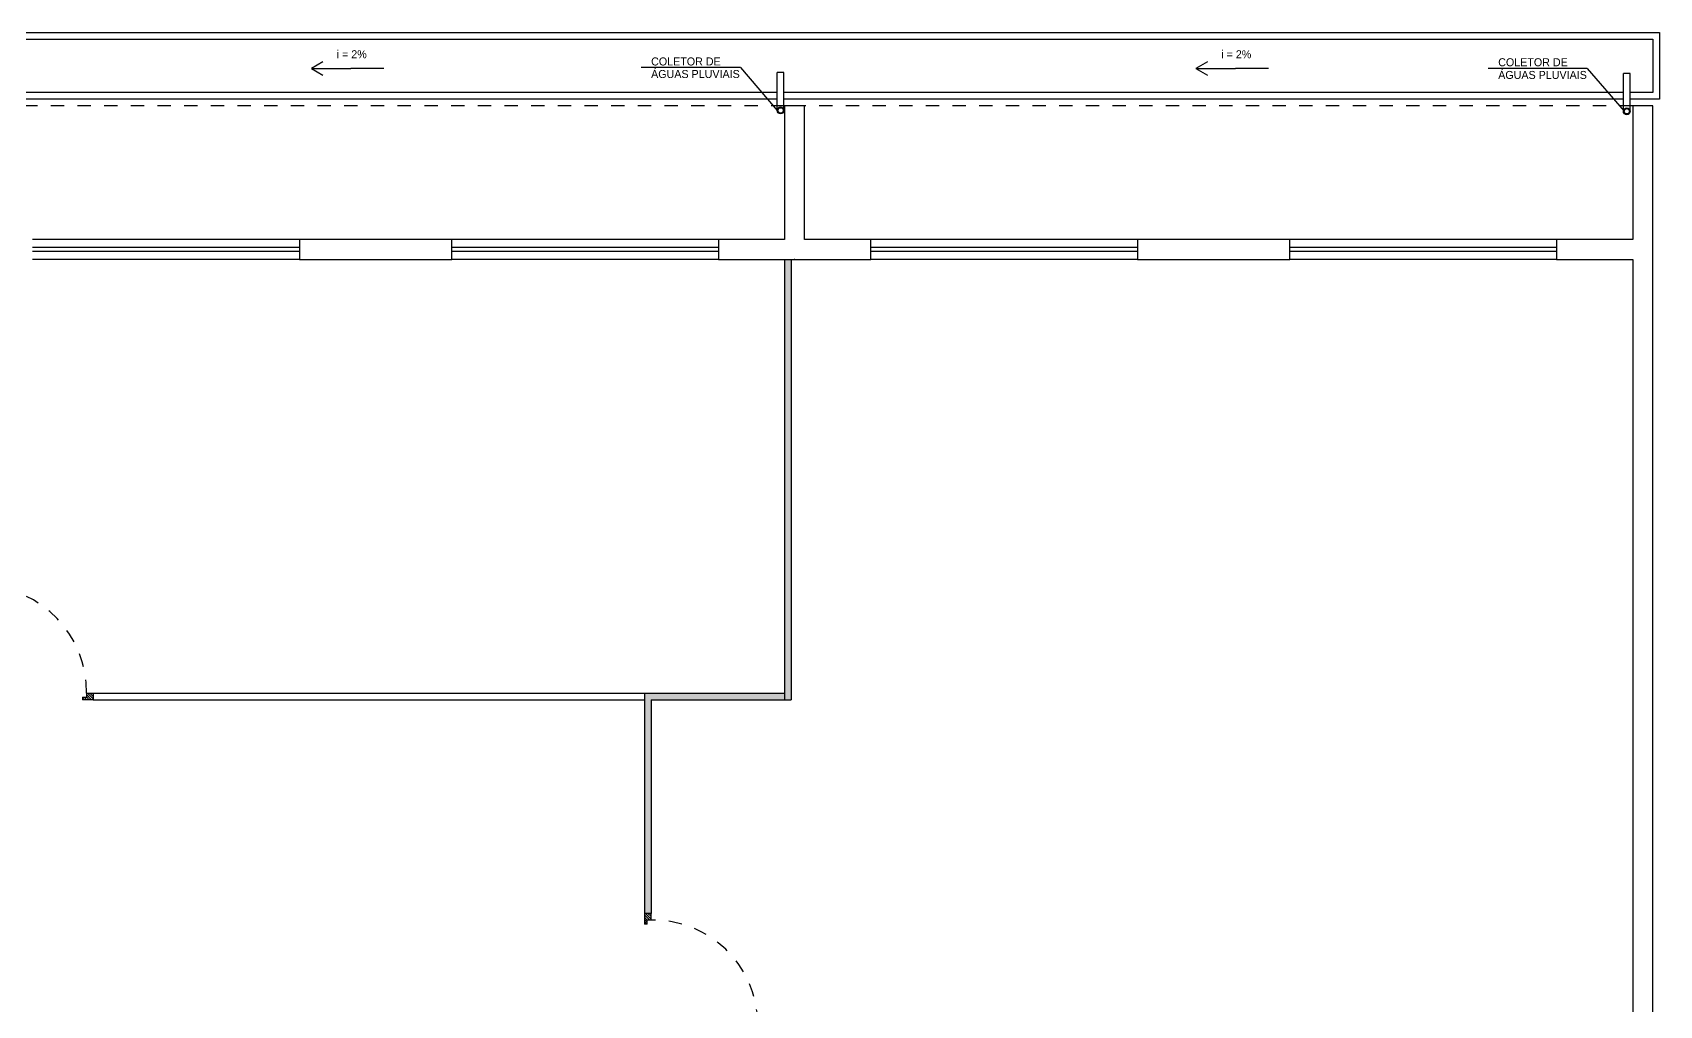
# Model space of a CAD drawing. Header units: millimetres. Extents: x 776 to 1595, y 411 to 1258.
# Drawn here: x 889.54 to 901.73, y 431.87 to 439.16 of the extents above; entities that cross this region are included whole.
import ezdxf

# ---------------------------------------------------------------- set-up
doc = ezdxf.new("R2010")
doc.units = ezdxf.units.MM
doc.linetypes.add('ACAD_ISO03W100', pattern=[30, 12, -18])
for name, color, linetype in [('can01', 1, 'Continuous'), ('can02', 2, 'Continuous'), ('COTAS-TEXTOS', 1, 'Continuous'), ('pena 01', 1, 'Continuous'), ('pena01', 1, 'Continuous'), ('pena02', 2, 'Continuous'), ('pena03', 3, 'Continuous'), ('TIGRECAD', 1, 'Continuous')]:
    doc.layers.add(name, color=color, linetype=linetype)
doc.styles.get("Standard").update_dxf_attribs({"font": 'ERASLGHT.TTF'})

msp = doc.modelspace()

# ---------------------------------------------------------------- hatches: boundary and pattern name
at = {"layer": 'pena01'}
h = msp.add_hatch(color=256, dxfattribs=at)
h.paths.add_polyline_path([(895.169, 438.576, 1), (895.118, 438.576, 1)])
h.paths.add_polyline_path([(895.124, 438.576, -1), (895.164, 438.576, -1)], flags=16)
h = msp.add_hatch(color=256, dxfattribs=at)
h.paths.add_polyline_path([(901.512, 438.57, 1), (901.461, 438.57, 1)])
h.paths.add_polyline_path([(901.467, 438.57, -1), (901.507, 438.57, -1)], flags=16)
at = {"layer": 'pena02'}
for points in [[(895.223, 434.16), (895.223, 437.46), (895.173, 437.46), (895.173, 434.16)], [(894.173, 432.56), (894.173, 434.16), (895.173, 434.16), (895.173, 434.21), (894.123, 434.21), (894.123, 432.56)]]:
    msp.add_hatch(color=0, dxfattribs=at).paths.add_polyline_path(points)
h = msp.add_hatch(dxfattribs=at)
h.set_pattern_fill('LINE', color=0, scale=0.004, angle=45, style=0)
h.set_pattern_definition([(315, (-1128.908835, 2375.458571), (-0.00898025612, -0.00898025612), [])])
h.paths.add_polyline_path([(889.99, 434.21), (889.99, 434.16), (889.91, 434.16), (889.91, 434.18), (889.94, 434.18), (889.94, 434.21)])
h = msp.add_hatch(dxfattribs=at)
h.set_pattern_fill('LINE', color=0, scale=0.004, angle=135, style=0)
h.set_pattern_definition([(135, (2835.422466, -1586.339397), (-0.00898025612, -0.00898025612), [])])
h.paths.add_polyline_path([(894.173, 432.56), (894.123, 432.56), (894.123, 432.48), (894.143, 432.48), (894.143, 432.51), (894.173, 432.51)])

# ---------------------------------------------------------------- linework, layer by layer
at = {"layer": 'can01'}
for p, q in [((892.17, 438.89), (891.923, 438.89)), ((898.801, 438.89), (898.554, 438.89))]:
    msp.add_line(p, q, dxfattribs=at)
for centre, radius in [((895.144, 438.576), 0.0258), ((895.144, 438.576), 0.02), ((901.487, 438.57), 0.0258), ((901.487, 438.57), 0.02)]:
    msp.add_circle(centre, radius, dxfattribs=at)
at = {"layer": 'can02', "color": 0}
for points in [[(895.819, 437.46), (895.819, 437.61), (895.323, 437.61), (895.323, 438.61), (895.173, 438.61), (895.173, 437.61), (894.678, 437.61), (894.678, 437.46)], [(901.682, 431.46), (901.682, 438.61), (901.532, 438.61), (901.532, 437.61), (900.961, 437.61), (900.961, 437.46), (901.532, 437.46), (901.532, 431.61), (900.532, 431.61), (900.532, 431.46)], [(892.678, 437.46), (892.678, 437.61), (891.536, 437.61), (891.536, 437.46)], [(898.961, 437.46), (898.961, 437.61), (897.819, 437.61), (897.819, 437.46)]]:
    msp.add_lwpolyline(points, close=True, dxfattribs=at)
at = {"layer": 'pena 01', "color": 0, "linetype": 'ACAD_ISO03W100', "ltscale": 0.005}
for p, q in [((895.173, 438.61), (889.04, 438.61)), ((901.532, 438.61), (895.323, 438.61))]:
    msp.add_line(p, q, dxfattribs=at)
for centre, start, end in [((889.155, 434.225), 358.9053, 88.9053), ((894.188, 431.725), 1.0947, 91.0947)]:
    msp.add_arc(centre, 0.785, start, end, dxfattribs=at)
at = {"layer": 'pena01'}
for p, q in [((882.932, 439.16), (901.732, 439.16)), ((882.932, 439.11), (901.682, 439.11)), ((901.682, 439.11), (901.682, 438.71)), ((901.732, 439.16), (901.732, 438.66)), ((894.842, 438.898), (895.118, 438.576)), ((901.191, 438.891), (901.467, 438.57)), ((895.118, 438.71), (888.886, 438.71)), ((901.461, 438.71), (895.169, 438.71)), ((901.682, 438.71), (901.512, 438.71)), ((895.118, 438.66), (888.886, 438.66)), ((901.461, 438.66), (895.169, 438.66)), ((901.732, 438.66), (901.512, 438.66))]:
    msp.add_line(p, q, dxfattribs=at)
at = {"layer": 'pena01', "color": 0}
for p, q in [((891.536, 437.61), (889.536, 437.61)), ((894.678, 437.61), (892.678, 437.61)), ((897.819, 437.61), (895.819, 437.61)), ((900.961, 437.61), (898.961, 437.61)), ((891.536, 437.46), (889.536, 437.46)), ((894.678, 437.46), (892.678, 437.46)), ((897.819, 437.46), (895.819, 437.46)), ((900.961, 437.46), (898.961, 437.46))]:
    msp.add_line(p, q, dxfattribs=at)
at = {"layer": 'pena02'}
for p, q in [((895.169, 438.86), (895.118, 438.86)), ((895.118, 438.576), (895.118, 438.86)), ((895.169, 438.576), (895.169, 438.86)), ((901.512, 438.853), (901.461, 438.853)), ((901.461, 438.57), (901.461, 438.853)), ((901.512, 438.57), (901.512, 438.853))]:
    msp.add_line(p, q, dxfattribs=at)
at = {"layer": 'pena02', "color": 0}
for p, q in [((891.536, 437.55), (889.536, 437.55)), ((891.536, 437.52), (889.536, 437.52)), ((894.678, 437.55), (892.678, 437.55)), ((894.678, 437.52), (892.678, 437.52)), ((897.819, 437.55), (895.819, 437.55)), ((897.819, 437.52), (895.819, 437.52)), ((900.961, 437.55), (898.961, 437.55)), ((900.961, 437.52), (898.961, 437.52)), ((895.173, 437.46), (895.173, 434.16)), ((895.223, 437.46), (895.223, 434.16)), ((889.91, 434.18), (889.91, 434.16)), ((889.91, 434.18), (889.94, 434.18)), ((889.94, 434.21), (889.94, 434.18)), ((889.94, 434.21), (889.99, 434.21)), ((889.99, 434.21), (895.173, 434.21)), ((889.99, 434.21), (889.99, 434.16)), ((894.123, 434.21), (894.123, 432.56)), ((889.99, 434.16), (889.91, 434.16)), ((889.99, 434.16), (894.123, 434.16)), ((894.173, 434.16), (895.223, 434.16)), ((894.173, 434.16), (894.173, 432.56)), ((894.173, 432.56), (894.123, 432.56)), ((894.123, 432.56), (894.123, 432.48)), ((894.143, 432.48), (894.123, 432.48)), ((894.143, 432.48), (894.143, 432.51)), ((894.173, 432.51), (894.143, 432.51)), ((894.173, 432.51), (894.173, 432.56))]:
    msp.add_line(p, q, dxfattribs=at)
at = {"layer": 'pena03', "color": 0}
msp.add_point((895.248, 437.46), dxfattribs=at)
at = {"layer": 'TIGRECAD'}
for p, q in [((891.713, 438.94), (891.626, 438.89)), ((898.344, 438.94), (898.257, 438.89)), ((891.626, 438.89), (891.923, 438.89)), ((891.626, 438.89), (891.713, 438.84)), ((894.842, 438.898), (894.098, 438.898)), ((898.257, 438.89), (898.554, 438.89)), ((898.257, 438.89), (898.344, 438.84)), ((901.191, 438.891), (900.447, 438.891))]:
    msp.add_line(p, q, dxfattribs=at)

# ---------------------------------------------------------------- texts
at = {"layer": 'COTAS-TEXTOS', "color": 1}
for s, p in [('i = 2%', (891.816, 438.967)), ('COLETOR DE', (894.173, 438.913)), ('i = 2%', (898.447, 438.967)), ('COLETOR DE', (900.523, 438.907)), ('ÁGUAS PLUVIAIS', (894.173, 438.819)), ('ÁGUAS PLUVIAIS', (900.523, 438.812))]:
    msp.add_text(s, height=0.06, dxfattribs=at).set_placement(p)

doc.saveas('drawing.dxf')
